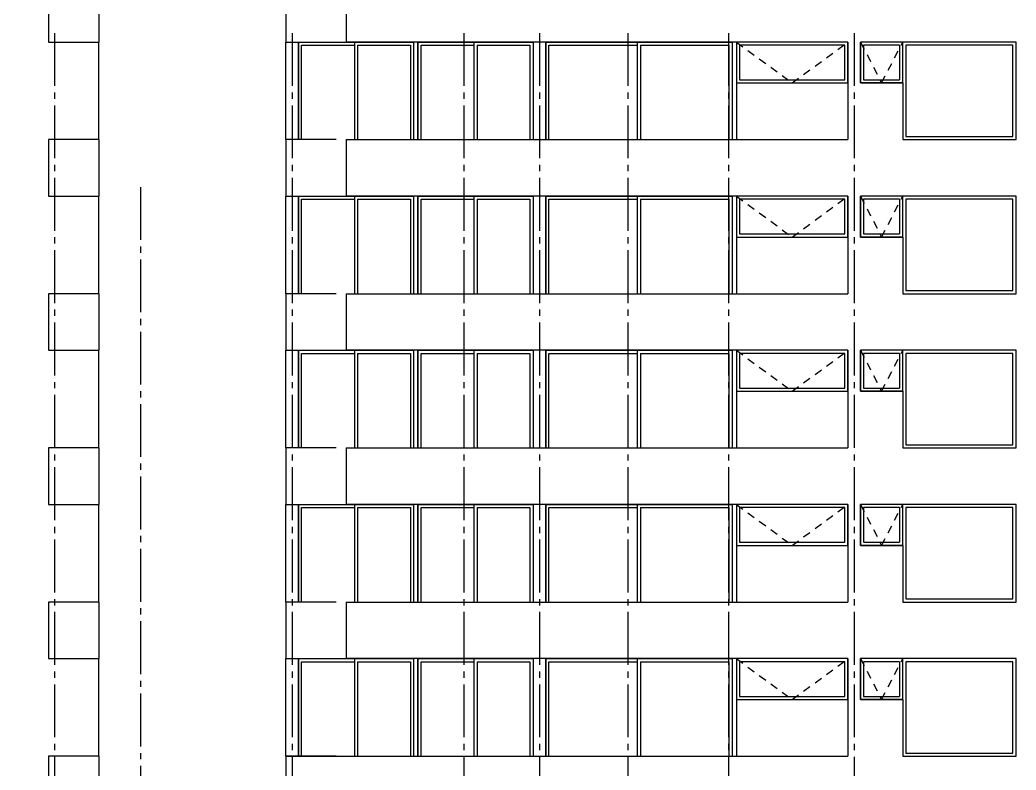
# Model space of a CAD drawing. Header units: millimetres. Extents: x 1217 to 2428, y 234 to 644.
# Drawn here: x 2055.09 to 2070.92, y 382.83 to 394.75 of the extents above; entities that cross this region are included whole.
import ezdxf

# ---------------------------------------------------------------- set-up
doc = ezdxf.new("R2010")
doc.units = ezdxf.units.MM
doc.linetypes.add('ACAD_ISO04W100', pattern=[30, 24, -3, 0, -3])
doc.linetypes.add('HIDDEN2', pattern=[0.1875, 0.125, -0.0625])
doc.layers.get('0').update_dxf_attribs({"lineweight": 5})
for name, color, linetype in [('0.1', 251, 'Continuous'), ('0.2', 2, 'Continuous'), ('0.3', 6, 'Continuous'), ('COTAS', 252, 'Continuous'), ('Ejes', 8, 'Continuous')]:
    doc.layers.add(name, color=color, linetype=linetype)
doc.styles.add('INTERARQ', font='arial.ttf')
doc.dimstyles.new('ESCALA_1-50', dxfattribs={"dimtxt": 0.15, "dimasz": 0.06, "dimexe": 0.18, "dimexo": 0.0625, "dimgap": 0, "dimtad": 0, "dimtih": 1, "dimtoh": 1, "dimzin": 0, "dimdsep": 46, "dimtxsty": 'INTERARQ', "dimblk": 'DIMTICK', "dimcen": 0, "dimse1": 1, "dimse2": 1, "dimclrd": 256, "dimclre": 1, "dimclrt": 2, "dimadec": 0, "dimazin": 0, "dimtfac": 4.5, "dimtofl": 0, "dimtmove": 2, "dimatfit": 3, "dimldrblk": 'DIMTICK', "dimfxl": 1, "dimtolj": 1, "dimtzin": 0, "dimarcsym": 0})

# ---------------------------------------------------------------- blocks, each defined once
blk = doc.blocks.new('DIMTICK')
at = {"color": 1}
for p, q in [((-1, 0), (1, 0)), ((0, 1), (0, -1))]:
    blk.add_line(p, q, dxfattribs=at)
at = {"color": 3, "const_width": 0.141}
blk.add_lwpolyline([(0.71, 0.71), (-0.71, -0.71)], dxfattribs=at)
blk = doc.blocks.new('*D1722')
at = {"layer": 'COTAS', "lineweight": -2, "ltscale": 3, "transparency": 16777216}
for start, end in [(43.0376, 78.2183), (1.7817, 37.092)]:
    blk.add_arc((2047.057, 387.171), 1.93, start, end, dxfattribs=at)
at = {"layer": 'Defpoints', "color": 0, "ltscale": 3, "transparency": 16777216}
for p in [(2056.13, 438.621, 0), (2048.782, 388.037), (2043.9, 387.171, 0), (2047.057, 387.171, 0), (2055.07, 387.171, 0)]:
    blk.add_point(p, dxfattribs=at)
at = {"layer": 'COTAS', "lineweight": -2, "ltscale": 3, "transparency": 16777216, "xscale": 0.06, "yscale": 0.06, "zscale": 0.06}
for p, rotation in [((2047.393, 389.071), 169.1091535055369), ((2048.987, 387.171), 270.8908464944628)]:
    blk.add_blockref('DIMTICK', p, dxfattribs=dict(at, rotation=rotation))
at = {"layer": 'COTAS', "color": 2, "ltscale": 3, "transparency": 16777216, "insert": (2048.536, 388.411), "char_height": 0.15, "attachment_point": 5, "style": 'INTERARQ'}
blk.add_mtext('\\A1;80°', dxfattribs=at)

msp = doc.modelspace()

# ---------------------------------------------------------------- linework, layer by layer
at = {"layer": '0.1', "ltscale": 3}
for p, q in [((2069.06577, 394.35099, 0), (2068.4948, 394.35099, 0)), ((2068.4948, 394.35099, 0), (2068.4948, 393.80099, 0)), ((2069.06577, 394.35099, 0), (2069.06577, 393.80099, 0)), ((2070.86577, 394.35099, 0), (2069.16577, 394.35099, 0)), ((2069.16577, 394.35099, 0), (2069.16577, 392.90099, 0)), ((2070.86577, 392.90099, 0), (2070.86577, 394.35099, 0)), ((2068.4948, 393.80099, 0), (2069.06577, 393.80099, 0)), ((2069.16577, 392.90099, 0), (2070.86577, 392.90099, 0)), ((2069.06577, 391.90099, 0), (2068.4948, 391.90099, 0)), ((2068.4948, 391.90099, 0), (2068.4948, 391.35099, 0)), ((2069.06577, 391.90099, 0), (2069.06577, 391.35099, 0)), ((2070.86577, 391.90099, 0), (2069.16577, 391.90099, 0)), ((2069.16577, 391.90099, 0), (2069.16577, 390.45099, 0)), ((2070.86577, 390.45099, 0), (2070.86577, 391.90099, 0)), ((2068.4948, 391.35099, 0), (2069.06577, 391.35099, 0)), ((2069.16577, 390.45099, 0), (2070.86577, 390.45099, 0)), ((2069.06577, 389.45099, 0), (2068.4948, 389.45099, 0)), ((2068.4948, 389.45099, 0), (2068.4948, 388.90099, 0)), ((2069.06577, 389.45099, 0), (2069.06577, 388.90099, 0)), ((2070.86577, 389.45099, 0), (2069.16577, 389.45099, 0)), ((2069.16577, 389.45099, 0), (2069.16577, 388.00099, 0)), ((2070.86577, 388.00099, 0), (2070.86577, 389.45099, 0)), ((2068.4948, 388.90099, 0), (2069.06577, 388.90099, 0)), ((2069.16577, 388.00099, 0), (2070.86577, 388.00099, 0)), ((2069.06577, 387.00099, 0), (2068.4948, 387.00099, 0)), ((2068.4948, 387.00099, 0), (2068.4948, 386.45099, 0)), ((2069.06577, 387.00099, 0), (2069.06577, 386.45099, 0)), ((2070.86577, 387.00099, 0), (2069.16577, 387.00099, 0)), ((2069.16577, 387.00099, 0), (2069.16577, 385.55099, 0)), ((2070.86577, 385.55099, 0), (2070.86577, 387.00099, 0)), ((2068.4948, 386.45099, 0), (2069.06577, 386.45099, 0)), ((2069.16577, 385.55099, 0), (2070.86577, 385.55099, 0)), ((2069.06577, 384.55099, 0), (2068.4948, 384.55099, 0)), ((2068.4948, 384.55099, 0), (2068.4948, 384.00099, 0)), ((2069.06577, 384.55099, 0), (2069.06577, 384.00099, 0)), ((2070.86577, 384.55099, 0), (2069.16577, 384.55099, 0)), ((2069.16577, 384.55099, 0), (2069.16577, 383.10099, 0)), ((2070.86577, 383.10099, 0), (2070.86577, 384.55099, 0)), ((2068.4948, 384.00099, 0), (2069.06577, 384.00099, 0)), ((2069.16577, 383.10099, 0), (2070.86577, 383.10099, 0))]:
    msp.add_line(p, q, dxfattribs=at)
at = {"layer": '0.1', "ltscale": 3, "elevation": 0}
for points in [[(2056.34773, 395.30099), (2055.54573, 395.30099), (2055.54573, 394.40099), (2056.34773, 394.40099)], [(2056.34773, 395.30099), (2056.34773, 394.40099)], [(2056.34773, 392.85099), (2056.34773, 394.40099)], [(2059.51769, 392.85099), (2059.51769, 394.40099), (2061.34625, 394.40099), (2061.34625, 392.85099)], [(2059.56769, 392.85099), (2059.56769, 394.35099), (2060.40697, 394.35099)], [(2060.40697, 394.40099), (2060.40697, 392.85099)], [(2060.45697, 394.35099), (2061.29625, 394.35099), (2061.29625, 392.85099)], [(2060.45697, 394.35099), (2060.45697, 392.85099)], [(2061.41625, 392.85099), (2061.41625, 394.40099), (2063.24489, 394.40099), (2063.24489, 392.85099)], [(2061.46625, 392.85099), (2061.46625, 394.35099), (2062.30557, 394.35099)], [(2062.30557, 394.40099), (2062.30557, 392.85099)], [(2062.35557, 394.35099), (2063.19489, 394.35099), (2063.19489, 392.85099)], [(2062.35557, 394.35099), (2062.35557, 392.85099)], [(2063.4448, 392.85099), (2063.4448, 394.40099), (2066.40526, 394.40099), (2066.40526, 392.85099)], [(2063.4948, 392.85099), (2063.4948, 394.35099), (2064.90003, 394.35099)], [(2064.90003, 394.40099), (2064.90003, 392.85099)], [(2064.95003, 394.35099), (2066.35526, 394.35099), (2066.35526, 392.85099)], [(2064.95003, 394.35099), (2064.95003, 392.85099)], [(2069.11577, 393.75099), (2069.11577, 394.40099)], [(2056.34773, 392.85099), (2055.54573, 392.85099), (2055.54573, 391.95099), (2056.34773, 391.95099)], [(2056.34773, 392.85099), (2056.34773, 391.95099)], [(2056.34773, 390.40099), (2056.34773, 391.95099)], [(2059.51769, 390.40099), (2059.51769, 391.95099), (2061.34625, 391.95099), (2061.34625, 390.40099)], [(2060.40697, 391.95099), (2060.40697, 390.40099)], [(2061.41625, 390.40099), (2061.41625, 391.95099), (2063.24489, 391.95099), (2063.24489, 390.40099)], [(2062.30557, 391.95099), (2062.30557, 390.40099)], [(2063.4448, 390.40099), (2063.4448, 391.95099), (2066.40526, 391.95099), (2066.40526, 390.40099)], [(2064.90003, 391.95099), (2064.90003, 390.40099)], [(2069.11577, 391.30099), (2069.11577, 391.95099)], [(2059.56769, 390.40099), (2059.56769, 391.90099), (2060.40697, 391.90099)], [(2060.45697, 391.90099), (2061.29625, 391.90099), (2061.29625, 390.40099)], [(2060.45697, 391.90099), (2060.45697, 390.40099)], [(2061.46625, 390.40099), (2061.46625, 391.90099), (2062.30557, 391.90099)], [(2062.35557, 391.90099), (2063.19489, 391.90099), (2063.19489, 390.40099)], [(2062.35557, 391.90099), (2062.35557, 390.40099)], [(2063.4948, 390.40099), (2063.4948, 391.90099), (2064.90003, 391.90099)], [(2064.95003, 391.90099), (2066.35526, 391.90099), (2066.35526, 390.40099)], [(2064.95003, 391.90099), (2064.95003, 390.40099)], [(2056.34773, 390.40099), (2055.54573, 390.40099), (2055.54573, 389.50099), (2056.34773, 389.50099)], [(2056.34773, 390.40099), (2056.34773, 389.50099)], [(2056.34773, 387.95099), (2056.34773, 389.50099)], [(2059.51769, 387.95099), (2059.51769, 389.50099), (2061.34625, 389.50099), (2061.34625, 387.95099)], [(2059.56769, 387.95099), (2059.56769, 389.45099), (2060.40697, 389.45099)], [(2060.40697, 389.50099), (2060.40697, 387.95099)], [(2060.45697, 389.45099), (2061.29625, 389.45099), (2061.29625, 387.95099)], [(2060.45697, 389.45099), (2060.45697, 387.95099)], [(2061.41625, 387.95099), (2061.41625, 389.50099), (2063.24489, 389.50099), (2063.24489, 387.95099)], [(2061.46625, 387.95099), (2061.46625, 389.45099), (2062.30557, 389.45099)], [(2062.30557, 389.50099), (2062.30557, 387.95099)], [(2062.35557, 389.45099), (2063.19489, 389.45099), (2063.19489, 387.95099)], [(2062.35557, 389.45099), (2062.35557, 387.95099)], [(2063.4448, 387.95099), (2063.4448, 389.50099), (2066.40526, 389.50099), (2066.40526, 387.95099)], [(2063.4948, 387.95099), (2063.4948, 389.45099), (2064.90003, 389.45099)], [(2064.90003, 389.50099), (2064.90003, 387.95099)], [(2064.95003, 389.45099), (2066.35526, 389.45099), (2066.35526, 387.95099)], [(2064.95003, 389.45099), (2064.95003, 387.95099)], [(2069.11577, 388.85099), (2069.11577, 389.50099)], [(2056.34773, 387.95099), (2055.54573, 387.95099), (2055.54573, 387.05099), (2056.34773, 387.05099)], [(2056.34773, 387.95099), (2056.34773, 387.05099)], [(2056.34773, 385.50099), (2056.34773, 387.05099)], [(2059.51769, 385.50099), (2059.51769, 387.05099), (2061.34625, 387.05099), (2061.34625, 385.50099)], [(2060.40697, 387.05099), (2060.40697, 385.50099)], [(2061.41625, 385.50099), (2061.41625, 387.05099), (2063.24489, 387.05099), (2063.24489, 385.50099)], [(2062.30557, 387.05099), (2062.30557, 385.50099)], [(2063.4448, 385.50099), (2063.4448, 387.05099), (2066.40526, 387.05099), (2066.40526, 385.50099)], [(2064.90003, 387.05099), (2064.90003, 385.50099)], [(2069.11577, 386.40099), (2069.11577, 387.05099)], [(2059.56769, 385.50099), (2059.56769, 387.00099), (2060.40697, 387.00099)], [(2060.45697, 387.00099), (2061.29625, 387.00099), (2061.29625, 385.50099)], [(2060.45697, 387.00099), (2060.45697, 385.50099)], [(2061.46625, 385.50099), (2061.46625, 387.00099), (2062.30557, 387.00099)], [(2062.35557, 387.00099), (2063.19489, 387.00099), (2063.19489, 385.50099)], [(2062.35557, 387.00099), (2062.35557, 385.50099)], [(2063.4948, 385.50099), (2063.4948, 387.00099), (2064.90003, 387.00099)], [(2064.95003, 387.00099), (2066.35526, 387.00099), (2066.35526, 385.50099)], [(2064.95003, 387.00099), (2064.95003, 385.50099)], [(2056.34773, 385.50099), (2055.54573, 385.50099), (2055.54573, 384.60099), (2056.34773, 384.60099)], [(2056.34773, 385.50099), (2056.34773, 384.60099)], [(2056.34773, 383.05099), (2056.34773, 384.60099)], [(2059.51769, 383.05099), (2059.51769, 384.60099), (2061.34625, 384.60099), (2061.34625, 383.05099)], [(2059.56769, 383.05099), (2059.56769, 384.55099), (2060.40697, 384.55099)], [(2060.40697, 384.60099), (2060.40697, 383.05099)], [(2060.45697, 384.55099), (2061.29625, 384.55099), (2061.29625, 383.05099)], [(2060.45697, 384.55099), (2060.45697, 383.05099)], [(2061.41625, 383.05099), (2061.41625, 384.60099), (2063.24489, 384.60099), (2063.24489, 383.05099)], [(2061.46625, 383.05099), (2061.46625, 384.55099), (2062.30557, 384.55099)], [(2062.30557, 384.60099), (2062.30557, 383.05099)], [(2062.35557, 384.55099), (2063.19489, 384.55099), (2063.19489, 383.05099)], [(2062.35557, 384.55099), (2062.35557, 383.05099)], [(2063.4448, 383.05099), (2063.4448, 384.60099), (2066.40526, 384.60099), (2066.40526, 383.05099)], [(2063.4948, 383.05099), (2063.4948, 384.55099), (2064.90003, 384.55099)], [(2064.90003, 384.60099), (2064.90003, 383.05099)], [(2064.95003, 384.55099), (2066.35526, 384.55099), (2066.35526, 383.05099)], [(2064.95003, 384.55099), (2064.95003, 383.05099)], [(2069.11577, 383.95099), (2069.11577, 384.60099)], [(2056.34773, 383.05099), (2055.54573, 383.05099), (2055.54573, 382.15099), (2056.34773, 382.15099)], [(2056.34773, 383.05099), (2056.34773, 382.15099)]]:
    msp.add_lwpolyline(points, dxfattribs=at)
for points in [[(2066.47526, 393.75099), (2068.2448, 393.75099), (2068.2448, 394.40099), (2066.47526, 394.40099)], [(2066.52526, 393.80099), (2068.1948, 393.80099), (2068.1948, 394.35099), (2066.52526, 394.35099)], [(2066.47526, 391.30099), (2068.2448, 391.30099), (2068.2448, 391.95099), (2066.47526, 391.95099)], [(2066.52526, 391.35099), (2068.1948, 391.35099), (2068.1948, 391.90099), (2066.52526, 391.90099)], [(2066.47526, 388.85099), (2068.2448, 388.85099), (2068.2448, 389.50099), (2066.47526, 389.50099)], [(2066.52526, 388.90099), (2068.1948, 388.90099), (2068.1948, 389.45099), (2066.52526, 389.45099)], [(2066.47526, 386.40099), (2068.2448, 386.40099), (2068.2448, 387.05099), (2066.47526, 387.05099)], [(2066.52526, 386.45099), (2068.1948, 386.45099), (2068.1948, 387.00099), (2066.52526, 387.00099)], [(2066.47526, 383.95099), (2068.2448, 383.95099), (2068.2448, 384.60099), (2066.47526, 384.60099)], [(2066.52526, 384.00099), (2068.1948, 384.00099), (2068.1948, 384.55099), (2066.52526, 384.55099)]]:
    msp.add_lwpolyline(points, close=True, dxfattribs=at)
at = {"layer": '0.1', "linetype": 'HIDDEN2', "elevation": 0}
for points in [[(2066.47526, 394.40099), (2067.36003, 393.75099), (2068.2448, 394.40099)], [(2068.4448, 394.40099), (2068.78029, 393.75099), (2069.11577, 394.40099)], [(2066.47526, 391.95099), (2067.36003, 391.30099), (2068.2448, 391.95099)], [(2068.4448, 391.95099), (2068.78029, 391.30099), (2069.11577, 391.95099)], [(2066.47526, 389.50099), (2067.36003, 388.85099), (2068.2448, 389.50099)], [(2068.4448, 389.50099), (2068.78029, 388.85099), (2069.11577, 389.50099)], [(2066.47526, 387.05099), (2067.36003, 386.40099), (2068.2448, 387.05099)], [(2068.4448, 387.05099), (2068.78029, 386.40099), (2069.11577, 387.05099)], [(2066.47526, 384.60099), (2067.36003, 383.95099), (2068.2448, 384.60099)], [(2068.4448, 384.60099), (2068.78029, 383.95099), (2069.11577, 384.60099)]]:
    msp.add_lwpolyline(points, dxfattribs=at)
at = {"layer": '0.2', "ltscale": 3, "elevation": 0}
for points in [[(2060.11769, 395.30099), (2059.31769, 395.30099), (2059.31769, 394.40099), (2060.11769, 394.40099)], [(2059.31769, 392.85099), (2059.31769, 394.40099)], [(2059.51769, 394.40099), (2059.51769, 392.85099)], [(2061.34625, 394.40099), (2061.34625, 392.85099)], [(2061.41625, 394.40099), (2061.41625, 392.85099)], [(2063.24489, 394.40099), (2063.24489, 392.85099)], [(2063.4448, 394.40099), (2063.4448, 392.85099)], [(2066.40526, 394.40099), (2066.40526, 392.85099)], [(2066.47526, 394.40099), (2066.47526, 392.85099)], [(2060.11769, 392.85099), (2059.31769, 392.85099), (2059.31769, 391.95099), (2060.11769, 391.95099)], [(2059.31769, 390.40099), (2059.31769, 391.95099)], [(2059.51769, 391.95099), (2059.51769, 390.40099)], [(2061.34625, 391.95099), (2061.34625, 390.40099)], [(2061.41625, 391.95099), (2061.41625, 390.40099)], [(2063.24489, 391.95099), (2063.24489, 390.40099)], [(2063.4448, 391.95099), (2063.4448, 390.40099)], [(2066.40526, 391.95099), (2066.40526, 390.40099)], [(2066.47526, 391.95099), (2066.47526, 390.40099)], [(2060.11769, 390.40099), (2059.31769, 390.40099), (2059.31769, 389.50099), (2060.11769, 389.50099)], [(2059.31769, 387.95099), (2059.31769, 389.50099)], [(2059.51769, 389.50099), (2059.51769, 387.95099)], [(2061.34625, 389.50099), (2061.34625, 387.95099)], [(2061.41625, 389.50099), (2061.41625, 387.95099)], [(2063.24489, 389.50099), (2063.24489, 387.95099)], [(2063.4448, 389.50099), (2063.4448, 387.95099)], [(2066.40526, 389.50099), (2066.40526, 387.95099)], [(2066.47526, 389.50099), (2066.47526, 387.95099)], [(2060.11769, 387.95099), (2059.31769, 387.95099), (2059.31769, 387.05099), (2060.11769, 387.05099)], [(2059.31769, 385.50099), (2059.31769, 387.05099)], [(2059.51769, 387.05099), (2059.51769, 385.50099)], [(2061.34625, 387.05099), (2061.34625, 385.50099)], [(2061.41625, 387.05099), (2061.41625, 385.50099)], [(2063.24489, 387.05099), (2063.24489, 385.50099)], [(2063.4448, 387.05099), (2063.4448, 385.50099)], [(2066.40526, 387.05099), (2066.40526, 385.50099)], [(2066.47526, 387.05099), (2066.47526, 385.50099)], [(2060.11769, 385.50099), (2059.31769, 385.50099), (2059.31769, 384.60099), (2060.11769, 384.60099)], [(2059.31769, 383.05099), (2059.31769, 384.60099)], [(2059.51769, 384.60099), (2059.51769, 383.05099)], [(2061.34625, 384.60099), (2061.34625, 383.05099)], [(2061.41625, 384.60099), (2061.41625, 383.05099)], [(2063.24489, 384.60099), (2063.24489, 383.05099)], [(2063.4448, 384.60099), (2063.4448, 383.05099)], [(2066.40526, 384.60099), (2066.40526, 383.05099)], [(2066.47526, 384.60099), (2066.47526, 383.05099)]]:
    msp.add_lwpolyline(points, dxfattribs=at)
at = {"layer": '0.3', "ltscale": 3}
for p, q in [((2070.91577, 394.40099, 0), (2069.11577, 394.40099, 0)), ((2070.91577, 392.85099, 0), (2070.91577, 394.40099, 0)), ((2069.11577, 393.75099, 0), (2069.11577, 392.85099, 0)), ((2069.11577, 392.85099, 0), (2070.91577, 392.85099, 0)), ((2070.91577, 391.95099, 0), (2069.11577, 391.95099, 0)), ((2070.91577, 390.40099, 0), (2070.91577, 391.95099, 0)), ((2069.11577, 391.30099, 0), (2069.11577, 390.40099, 0)), ((2069.11577, 390.40099, 0), (2070.91577, 390.40099, 0)), ((2070.91577, 389.50099, 0), (2069.11577, 389.50099, 0)), ((2070.91577, 387.95099, 0), (2070.91577, 389.50099, 0)), ((2069.11577, 388.85099, 0), (2069.11577, 387.95099, 0)), ((2069.11577, 387.95099, 0), (2070.91577, 387.95099, 0)), ((2070.91577, 387.05099, 0), (2069.11577, 387.05099, 0)), ((2070.91577, 385.50099, 0), (2070.91577, 387.05099, 0)), ((2069.11577, 386.40099, 0), (2069.11577, 385.50099, 0)), ((2069.11577, 385.50099, 0), (2070.91577, 385.50099, 0)), ((2070.91577, 384.60099, 0), (2069.11577, 384.60099, 0)), ((2070.91577, 383.05099, 0), (2070.91577, 384.60099, 0)), ((2069.11577, 383.95099, 0), (2069.11577, 383.05099, 0)), ((2069.11577, 383.05099, 0), (2070.91577, 383.05099, 0))]:
    msp.add_line(p, q, dxfattribs=at)
at = {"layer": '0.3', "ltscale": 3, "elevation": 0}
for points in [[(2060.2777, 395.30099), (2060.2777, 394.40099)], [(2068.2448, 394.40099), (2060.2777, 394.40099)], [(2068.2448, 394.40099), (2068.2448, 392.85099)], [(2069.11577, 393.75099), (2068.4448, 393.75099), (2068.4448, 394.40099)], [(2069.11577, 394.40099), (2068.4448, 394.40099), (2068.4448, 393.75099), (2069.11577, 393.75099)], [(2060.2777, 392.85099), (2068.2448, 392.85099)], [(2060.2777, 392.85099), (2060.2777, 391.95099)], [(2068.2448, 391.95099), (2060.2777, 391.95099)], [(2068.2448, 391.95099), (2068.2448, 390.40099)], [(2069.11577, 391.30099), (2068.4448, 391.30099), (2068.4448, 391.95099)], [(2069.11577, 391.95099), (2068.4448, 391.95099), (2068.4448, 391.30099), (2069.11577, 391.30099)], [(2060.2777, 390.40099), (2068.2448, 390.40099)], [(2060.2777, 390.40099), (2060.2777, 389.50099)], [(2068.2448, 389.50099), (2060.2777, 389.50099)], [(2068.2448, 389.50099), (2068.2448, 387.95099)], [(2069.11577, 388.85099), (2068.4448, 388.85099), (2068.4448, 389.50099)], [(2069.11577, 389.50099), (2068.4448, 389.50099), (2068.4448, 388.85099), (2069.11577, 388.85099)], [(2060.2777, 387.95099), (2068.2448, 387.95099)], [(2060.2777, 387.95099), (2060.2777, 387.05099)], [(2068.2448, 387.05099), (2060.2777, 387.05099)], [(2068.2448, 387.05099), (2068.2448, 385.50099)], [(2069.11577, 386.40099), (2068.4448, 386.40099), (2068.4448, 387.05099)], [(2069.11577, 387.05099), (2068.4448, 387.05099), (2068.4448, 386.40099), (2069.11577, 386.40099)], [(2060.2777, 385.50099), (2068.2448, 385.50099)], [(2060.2777, 385.50099), (2060.2777, 384.60099)], [(2068.2448, 384.60099), (2060.2777, 384.60099)], [(2068.2448, 384.60099), (2068.2448, 383.05099)], [(2069.11577, 383.95099), (2068.4448, 383.95099), (2068.4448, 384.60099)], [(2069.11577, 384.60099), (2068.4448, 384.60099), (2068.4448, 383.95099), (2069.11577, 383.95099)], [(2059.31769, 383.05099), (2068.2448, 383.05099)], [(2060.11769, 383.05099), (2059.31769, 383.05099), (2059.31769, 382.15099), (2060.11769, 382.15099)]]:
    msp.add_lwpolyline(points, dxfattribs=at)
at = {"layer": 'Ejes', "linetype": 'ACAD_ISO04W100', "ltscale": 0.035, "elevation": 0}
for points in [[(2055.64562, 394.54247), (2055.64562, 373.07405)], [(2059.41766, 394.54247), (2059.41766, 373.07406)], [(2062.14434, 394.54247), (2062.14434, 373.07406)], [(2062.14434, 394.54247), (2062.14434, 373.07405)], [(2063.34477, 394.54247), (2063.34477, 373.07405)], [(2063.34478, 394.54247), (2063.34478, 373.07406)], [(2064.74763, 394.54247), (2064.74763, 373.07405)], [(2064.74764, 394.54247), (2064.74764, 373.07406)], [(2066.34719, 394.54247), (2066.34719, 373.07406)], [(2066.34719, 394.54247), (2066.34719, 373.07405)], [(2068.34478, 394.54247), (2068.34478, 373.07406)], [(2068.34478, 394.54247), (2068.34478, 373.07405)], [(2057.00772, 392.09569), (2057.00772, 373.07406)]]:
    msp.add_lwpolyline(points, dxfattribs=at)

# ---------------------------------------------------------------- dimensions: what is measured, and where the dimension line sits
at = {"layer": 'COTAS', "ltscale": 3}
dim = msp.add_angular_dim_2l(base=(2048.78182, 388.03698), line1=((2047.0575, 387.17099, 0), (2056.12952, 438.62099, 0)), line2=((2043.89979, 387.17099, 0), (2055.06975, 387.17099, 0)), dimstyle='ESCALA_1-50', dxfattribs=at)
dim.commit()
dim.dimension.update_dxf_attribs({"geometry": '*D1722', "text_midpoint": (2048.53563, 388.41129, 0)})

doc.saveas('drawing.dxf')
